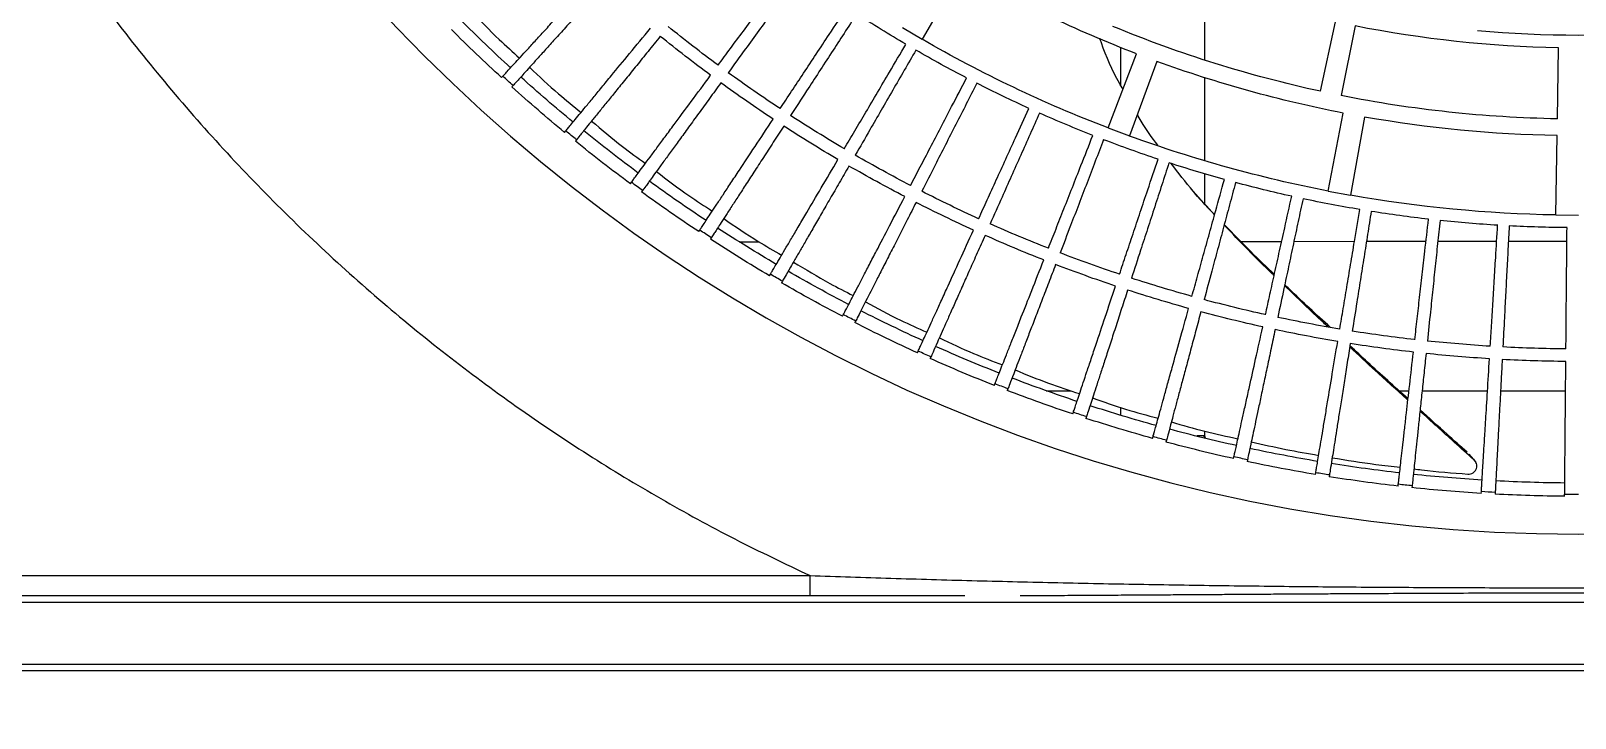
# Model space of a CAD drawing. Header units: millimetres. Extents: x 11476074 to 24729458, y -1239991 to 2813188.
# Drawn here: x 12562726.7 to 12563096, y 428671.9 to 428836.3 of the extents above; entities that cross this region are included whole.
import ezdxf

# ---------------------------------------------------------------- set-up
doc = ezdxf.new("R2010")
doc.units = ezdxf.units.MM
doc.header["$LTSCALE"] = 1000
for name, color, linetype in [('20220819景观提资', 11, 'Continuous'), ('HZHZNEWPLOTLAYER#@$TT', 7, 'Continuous'), ('S-热媒1', 200, '热媒管1')]:
    doc.layers.add(name, color=color, linetype=linetype)
doc.styles.add('TITXV', font='', dxfattribs={"width": 0.7})
doc.styles.get('TITXV').set_extended_font_data('SimSun')
doc.linetypes.add('热媒管1', pattern='A,5,-0.2,["1RM",TITXV,S=0.2,R=0,X=-0.1,Y=-0.1],-0.4', length=5.6)

# ---------------------------------------------------------------- blocks, each defined once
blk = doc.blocks.new('A$C2E1F4B8B')
at = {"layer": '20220819景观提资'}
h = blk.add_hatch(dxfattribs=at)
h.set_pattern_fill('草坪或沼泽', color=68, scale=200)
h.set_pattern_definition([(0, (-25387.84, -126494.34), (800, 800), [120, -24, 32, -24, 120, -480]), (0, (-25427.84, -126470.34), (800, 800), [80, -60, 120, -60, 80, -400]), (0, (-25147.84, -126150.34), (800, 800), [100, -40, 100, -560]), (0, (-25547.84, -125990.34), (800, 800), [40, -80, 40, -640]), (90, (-25467.84, -125990.34), (-800, 800), [72, -728]), (90, (-25227.84, -126470.34), (-800, 800), [80, -720]), (90, (-25027.84, -126150.34), (-800, 800), [80, -720]), (45, (-25123.84, -126478.34), (9e-14, 800), [80, -1051.3708]), (135, (-25331.84, -126478.34), (-800, 9e-14), [80, -1051.3708]), (63.43495, (-25147.84, -126474.34), (4e-08, 800), [80, -1708.8544]), (75.96376, (-25187.84, -126470.34), (3e-08, 800), [80, -3218.4845]), (75.96376, (-24987.84, -126150.34), (3e-08, 800), [64, -3234.4845]), (75.96376, (-25451.84, -125990.34), (3e-08, 800), [56, -3242.4845]), (104.03624, (-25267.84, -126470.34), (-3e-08, 800), [80, -3218.4845]), (104.03624, (-25067.84, -126150.34), (-3e-08, 800), [64, -3234.4845]), (104.03624, (-25483.84, -125990.34), (-3e-08, 800), [56, -3242.4845]), (116.56505, (-25307.84, -126474.34), (-3e-07, 800), [80, -1708.8534])])
edge = h.paths.add_edge_path()
edge.add_arc((44235.03, 65460.2), 1750.28, 360, 395.09193)
edge.add_line((45667.17, 66466.42), (38842.06, 76200))
edge.add_line((38842.06, 76200), (37506, 76200))
edge.add_line((37506, 76200), (37234.9, 76200))
edge.add_line((37234.9, 76200), (37234.9, 77700))
edge.add_line((37234.9, 77700), (35934.9, 77700))
edge.add_line((35934.9, 77700), (34734.9, 77700))
edge.add_line((34734.9, 77700), (34734.9, 85100))
edge.add_line((34734.9, 85100), (34979.15, 85192.41))
edge.add_line((34979.15, 85192.41), (32340.76, 83499.46))
edge.add_line((32340.76, 83499.46), (32534.9, 83500))
edge.add_line((32534.9, 83500), (28299.19, 83500))
edge.add_line((28299.19, 83500), (28299.19, 81108.02))
edge.add_line((28299.19, 81108.02), (28299.19, 78471.41))
edge.add_line((28299.19, 78471.41), (32556.41, 78468.58))
edge.add_line((32556.41, 78468.58), (32556.41, 73287.21))
edge.add_line((32556.41, 73287.21), (35556.41, 73287.21))
edge.add_line((35556.41, 73287.21), (35556.41, 72687.21))
edge.add_line((35556.41, 72687.21), (38201.07, 72687.21))
edge.add_line((38201.07, 72687.21), (38201.07, 73587.21))
edge.add_line((38201.07, 73587.21), (40001.07, 73587.21))
edge.add_line((40001.07, 73587.21), (40001.07, 71787.21))
edge.add_line((40001.07, 71787.21), (38201.07, 71787.21))
edge.add_line((38201.07, 71787.21), (33618.63, 71787.21))
edge.add_line((33618.63, 71787.21), (33618.63, 72687.21))
edge.add_line((33618.63, 72687.21), (32556.41, 72687.21))
edge.add_line((32556.41, 72687.21), (32556.41, 73287.21))
edge.add_line((32556.41, 73287.21), (32556.41, 78468.58))
edge.add_line((32556.41, 78468.58), (28299.19, 78471.41))
edge.add_line((28299.19, 78471.41), (28299.19, 81108.02))
edge.add_line((28299.19, 81108.02), (28299.19, 83500))
edge.add_line((28299.19, 83500), (32768.93, 84300))
edge.add_line((32768.93, 84300), (33817.19, 84300))
edge.add_line((33817.19, 84300), (34979.15, 85192.41))
edge.add_line((34979.15, 85192.41), (36171.94, 86028.88))
edge.add_line((36171.94, 86028.88), (33186.35, 90286.39))
edge.add_line((33186.35, 90286.39), (26614.81, 85677.89))
edge.add_arc((24692.27, 88307.12), 3257.15, 271.35346, 306.17489, ccw=False)
edge.add_line((24769.21, 85050.88), (22434.9, 85050))
edge.add_arc((22408.27, 82298.72), 2751.41, 89.44547, 125.03665)
edge.add_line((20828.69, 84551.53), (19610.37, 83697.15))
edge.add_arc((20198.54, 80755.37), 3000, 35.03464, 101.30653, ccw=False)
edge.add_line((22654.96, 82477.58), (34282.36, 65893.28))
edge.add_arc((31825.95, 64171.06), 3000, -54.96536, 35.03464, ccw=False)
edge.add_line((33548.16, 61714.65), (27598.93, 57543.59))
edge.add_arc((25876.71, 60000), 3000, 270, 305.03464, ccw=False)
edge.add_line((25876.71, 57000), (6534.9, 57000))
edge.add_arc((6534.9, 60000), 3000, 180, 270, ccw=False)
edge.add_line((3534.9, 60000), (3534.9, 67789.64))
edge.add_line((3534.9, 67789.64), (2225.69, 66888.59))
edge.add_arc((4120.7, 64580.63), 2986.26, 129.38858, 178.99224)
edge.add_line((1134.9, 64633.15), (1134.9, 55900))
edge.add_line((1134.9, 55900), (5084.9, 55900))
edge.add_line((5084.9, 55900), (31718.62, 55900))
edge.add_line((31718.62, 55900), (31718.62, 58600))
edge.add_line((31718.62, 58600), (30245.18, 58600))
edge.add_line((30245.18, 58600), (30245.18, 59000))
edge.add_line((30245.18, 59000), (35469.95, 59000))
edge.add_line((35469.95, 59000), (35469.95, 60499.95))
edge.add_line((35469.95, 60499.95), (33405.97, 60499.95))
edge.add_line((33405.97, 60499.95), (33405.97, 60899.95))
edge.add_line((33405.97, 60899.95), (40285.24, 60899.95))
edge.add_line((40285.24, 60899.95), (40285.24, 60899.95))
edge.add_line((40285.24, 60899.95), (40285.24, 61499.95))
edge.add_line((40285.24, 61499.95), (42085.24, 61499.95))
edge.add_line((42085.24, 61499.95), (42085.24, 60899.9))
edge.add_line((42085.24, 60899.9), (45985.31, 60899.81))
edge.add_line((45985.31, 60899.81), (45985.31, 65460.2))
h.paths.add_polyline_path([(35284.9, 75502.28), (35284.9, 76102.28), (37084.9, 76102.28), (37084.9, 75502.28)], flags=16)
h.paths.add_polyline_path([(34684.9, 76202.28), (34684.9, 77500), (36484.9, 77500), (36484.9, 76202.28)], flags=16)
h.paths.add_polyline_path([(36184.9, 74802.28), (34384.9, 74802.28), (34384.9, 75402.28), (36184.9, 75402.28)], flags=16)
h.paths.add_polyline_path([(36184.9, 74102.28), (34384.9, 74102.28), (34384.9, 74702.28), (36184.9, 74702.28)], flags=16)
h.paths.add_polyline_path([(35556.41, 73387.26), (33756.41, 73387.26), (33756.41, 73987.26), (35556.41, 73987.26)], flags=16)
h.paths.add_polyline_path([(35556.41, 73287.21), (35556.41, 72687.21), (32556.41, 72687.21), (32556.41, 73287.21)], flags=17)
h.paths.add_polyline_path([(36335.93, 71087.21), (34535.93, 71087.21), (34535.93, 71687.21), (36335.93, 71687.21)], flags=16)
h.paths.add_polyline_path([(36335.93, 70387.21), (34835.93, 70387.21), (34835.93, 70987.21), (36335.93, 70987.21)], flags=16)
h.paths.add_polyline_path([(36635.93, 69687.21), (34835.93, 69687.21), (34835.93, 70287.21), (36635.93, 70287.21)], flags=16)
h.paths.add_polyline_path([(36635.93, 67787.21), (36635.93, 69587.21), (42635.93, 69587.21), (42635.93, 67787.21), (40835.93, 67787.21)], flags=16)
h.paths.add_polyline_path([(36535.93, 67787.21), (35785.21, 67787.21), (35785.21, 69587.21), (36535.93, 69587.21)], flags=16)
h.paths.add_polyline_path([(35785.21, 67087.21), (35785.21, 67687.21), (38785.21, 67687.21), (38785.21, 67087.21)], flags=16)
h.paths.add_polyline_path([(35934.9, 65707.21), (35934.9, 66987.21), (38634.9, 66987.21), (38634.9, 65707.21)], flags=16)
h.paths.add_polyline_path([(37585.21, 65093.56), (37585.21, 65693.56), (37585.21, 65707.21), (39385.21, 65707.21), (39385.21, 65693.61), (39385.21, 65093.56)], flags=16)
h.paths.add_polyline_path([(39485.21, 64393.56), (39485.21, 65693.61), (43444.68, 65693.61), (43444.68, 65693.56), (45244.68, 65693.56), (45244.68, 63893.56), (43444.68, 63893.56), (43444.68, 64393.56)], flags=16)
h.paths.add_polyline_path([(38131.28, 63693.56), (38131.28, 64293.56), (40831.28, 64293.56), (40831.28, 63693.56)], flags=16)
h.paths.add_polyline_path([(36985.21, 64393.56), (36985.21, 64993.56), (39385.21, 64993.56), (39385.21, 64393.56)], flags=16)
h.paths.add_polyline_path([(39385.21, 65707.21), (39385.21, 65693.61), (37585.21, 65693.61), (37585.21, 65707.21)], flags=0)
h.paths.add_polyline_path([(39631.28, 62993.56), (39631.28, 63593.56), (41431.28, 63593.56), (41431.28, 62993.56)], flags=16)
h.paths.add_polyline_path([(40531.28, 62893.56), (42031.28, 62893.56), (42031.28, 62293.56), (40531.28, 62293.56)], flags=16)
h.paths.add_polyline_path([(40531.28, 62193.56), (42331.28, 62193.56), (42331.28, 61593.56), (40531.28, 61593.56)], flags=16)
blk = doc.blocks.new('A$C2A916A55')
at = {"color": 8, "linetype": 'Continuous'}
for p, q in [((-164, -31.6), (-164, -1018.4)), ((-162.4, -1018.4), (-162.4, -31.6)), ((-147.6, -1018.4), (-147.6, -31.6)), ((-97, -543.66), (-97, -528.11)), ((-61.23, -541.79), (-61.22, -527.8)), ((-54.95, -530.48), (-55, -525)), ((-122.24, -528.33), (-121.81, -528.33)), ((-54.95, -530.48), (-35.95, -530.15)), ((-31.95, -530.08), (-14.96, -529.79)), ((-121.3, -544.94), (-121.73, -544.96)), ((-61.24, -558.66), (-61.23, -544.59)), ((-121.54, -548.28), (-121.11, -548.25)), ((-112.18, -551.27), (-114.01, -549.62)), ((-97, -562.42), (-97, -546.78)), ((-119.74, -564.81), (-120.17, -564.86)), ((-61.25, -575.73), (-61.24, -561.49)), ((-119.8, -568.16), (-119.38, -568.12)), ((-97, -567.92), (-97, -565.57)), ((-61.26, -593.08), (-61.25, -578.6)), ((-31.52, -576.23), (-50.23, -579.53)), ((-49.23, -584.92), (-50.23, -579.53)), ((-9.73, -578.46), (-26.41, -581.78)), ((-49.23, -584.92), (-30.58, -581.29)), ((-25.37, -586.75), (-8.76, -583.14)), ((-117.14, -584.58), (-117.56, -584.65)), ((-117.03, -587.93), (-116.6, -587.86)), ((-61.27, -605.79), (-61.27, -596.01)), ((-113.5, -604.18), (-113.92, -604.27)), ((-113.22, -607.52), (-112.8, -607.43)), ((-107.8, -614.65), (-108.33, -614.52)), ((-107.8, -614.5), (-108.28, -614.32)), ((-106.66, -614.5), (-107.8, -614.5)), ((-45.1, -614.5), (-52.25, -614.5)), ((-22.09, -614.5), (-41.97, -614.5)), ((0.03, -614.5), (-17.89, -614.5)), ((-108.85, -623.57), (-109.26, -623.68)), ((-108.39, -626.89), (-107.97, -626.78)), ((-18.21, -625.9), (-36.06, -632.4)), ((-34.14, -637.53), (-16.41, -630.72)), ((-102.87, -634.5), (-101, -634.5)), ((-34.14, -637.53), (-36.06, -632.4)), ((-23.97, -634.5), (-14.92, -634.5)), ((-103.19, -642.69), (-103.6, -642.82)), ((-102.55, -645.98), (-102.14, -645.84)), ((-97, -652.3), (-97, -646.37)), ((-96.53, -661.48), (-96.93, -661.63)), ((-95.73, -664.74), (-95.33, -664.58)), ((-146, -1018.4), (-146, -671.77)), ((3.52, -672.5), (-12.93, -682)), ((-88.9, -679.9), (-89.29, -680.08)), ((-87.93, -683.11), (-87.54, -682.93)), ((-10.15, -686.73), (-12.93, -682)), ((-80.32, -697.9), (-80.7, -698.09)), ((-79.18, -701.05), (-78.8, -700.85)), ((-146, -708.8), (-141.21, -708.8)), ((-141.21, -948.02), (-141.21, -708.8)), ((-70.8, -715.42), (-71.18, -715.63)), ((-69.5, -718.51), (-69.13, -718.29)), ((-61.35, -725.8), (-61.35, -721.08)), ((-60.39, -732.42), (-60.75, -732.65)), ((-58.92, -735.43), (-58.56, -735.2)), ((-49.09, -748.85), (-49.44, -749.1)), ((-47.47, -751.78), (-47.13, -751.53)), ((-36.96, -764.67), (-37.29, -764.94)), ((-35.19, -767.51), (-34.85, -767.24)), ((-24.01, -779.83), (-24.33, -780.12)), ((-22.09, -782.58), (-21.77, -782.29))]:
    blk.add_line(p, q, dxfattribs=at)
blk.add_circle((259, -525), 390.3, dxfattribs=at)
for radius, start, end in [(271, 174.875, 185.125), (380.83, 180, 180.5), (349, 180.5, 183), (346, 180.5, 183), (317, 180.5, 183), (381.26, 180.5, 183), (378.08, 180.5, 183), (314, 181, 190), (295, 181, 190), (291, 181, 191.25), (274, 181, 191.25), (380.83, 183, 183.5), (349, 183.5, 186), (346, 183.5, 186), (317, 183.5, 186), (381.26, 183.5, 186), (378.08, 183.5, 186), (317, 186.5, 189), (380.83, 186, 186.5), (349, 186.5, 189), (346, 186.5, 189), (381.26, 186.5, 189), (378.08, 186.5, 189), (317, 189.5, 192), (349, 189.5, 192), (346, 189.5, 192), (295, 191, 200), (380.83, 189, 189.5), (314, 191, 200), (291, 192.25, 202.5), (381.26, 189.5, 192), (378.08, 189.5, 192), (317, 192.5, 195), (349, 192.5, 195), (346, 192.5, 195), (380.83, 192, 192.5), (381.26, 192.5, 195), (378.08, 192.5, 195), (317, 195.5, 198), (349, 195.5, 198), (346, 195.5, 198), (380.83, 195, 195.5), (381.26, 195.5, 198), (378.08, 195.5, 198), (317, 198.5, 201), (295, 201, 210), (346, 198.5, 201), (349, 198.5, 201), (314, 201, 210), (317, 201.5, 204), (380.83, 198, 198.5), (381.26, 198.5, 201), (378.08, 198.5, 201), (349, 201.5, 204), (346, 201.5, 204), (317, 204.5, 207), (380.83, 201, 201.5), (381.26, 201.5, 204), (378.08, 201.5, 204), (346, 204.5, 207), (349, 204.5, 207), (317, 207.5, 210), (380.83, 204, 204.5), (381.26, 204.5, 207), (378.08, 204.5, 207), (349, 207.5, 210), (346, 207.5, 210), (317, 210.5, 213), (380.83, 207, 207.5), (381.26, 207.5, 210), (378.08, 207.5, 210), (346, 210.5, 213), (349, 210.5, 213), (380.83, 210, 210.5), (346, 213.5, 216), (381.26, 210.5, 213), (378.08, 210.5, 213), (349, 213.5, 216), (346, 216.5, 219), (380.83, 213, 213.5), (378.08, 213.5, 216), (349, 216.5, 219), (381.26, 213.5, 216), (380.83, 216, 216.5), (381.26, 216.5, 219), (378.08, 216.5, 219), (380.83, 219, 219.5), (381.26, 219.5, 222), (378.08, 219.5, 222), (380.83, 222, 222.5), (381.26, 222.5, 225), (378.08, 222.5, 225)]:
    blk.add_arc((259, -525), radius, start, end, dxfattribs=at)
for points, knots in [([(-141.21, -708.8), (-141.43, -702.35), (-141.86, -689.43), (-142.41, -670.06), (-142.88, -650.71), (-143.27, -631.4), (-143.57, -612.18), (-143.8, -593.31), (-143.97, -574.77), (-144.07, -556.55), (-144.13, -538.39), (-144.14, -520.24), (-144.1, -501.45), (-144.01, -482.03), (-143.86, -461.99), (-143.63, -441.93), (-143.32, -421.84), (-142.93, -401.7), (-142.45, -381.54), (-141.89, -361.38), (-141.44, -347.92), (-141.21, -341.21)], [0, 0, 0, 0, 0.052417, 0.105002, 0.15772, 0.210449, 0.263006, 0.315279, 0.365102, 0.414704, 0.463834, 0.512824, 0.561983, 0.616475, 0.671021, 0.725798, 0.780769, 0.835781, 0.890691, 0.945429, 1, 1, 1, 1]), ([(-146.07, -391.51), (-146.05, -394.06), (-146.03, -398.67), (-145.99, -405.4), (-145.95, -411.66), (-145.91, -417.94), (-145.88, -423.39), (-145.85, -428.18), (-145.82, -432.25), (-145.79, -436.42), (-145.77, -440.46), (-145.73, -445.74), (-145.69, -452.08), (-145.65, -459.6), (-145.6, -467.05), (-145.56, -474.55), (-145.52, -482.07), (-145.48, -490.98), (-145.44, -501.35), (-145.42, -513.18), (-145.41, -524.26), (-145.42, -534.58), (-145.43, -544.14), (-145.46, -553.69), (-145.5, -563.26), (-145.55, -572.86), (-145.59, -580.89), (-145.63, -587.45), (-145.66, -592.39), (-145.69, -597.43), (-145.72, -602.52), (-145.76, -607.67), (-145.79, -612.82), (-145.82, -617.99), (-145.86, -622.99), (-145.89, -628.47), (-145.93, -634.25), (-145.97, -640.72), (-146.01, -647.13), (-146.04, -653.09), (-146.06, -656.88), (-146.07, -658.52)], [0, 0, 0, 0, 0.028583, 0.051794, 0.075737, 0.099073, 0.1226, 0.13711, 0.153099, 0.168498, 0.184145, 0.198679, 0.228144, 0.255647, 0.283442, 0.312007, 0.339935, 0.367917, 0.411978, 0.455981, 0.499962, 0.535567, 0.571114, 0.606691, 0.642375, 0.678246, 0.71444, 0.732633, 0.752174, 0.770096, 0.789454, 0.809491, 0.828197, 0.847614, 0.867744, 0.884565, 0.909424, 0.932915, 0.957515, 0.981505, 1, 1, 1, 1]), ([(-121.81, -528.33), (-121.65, -528.33), (-121.34, -528.32), (-120.28, -528.31), (-118.77, -528.3), (-116.8, -528.28), (-114.4, -528.26), (-111.6, -528.24), (-108.36, -528.21), (-103.9, -528.17), (-97.95, -528.12), (-92.66, -528.07), (-89.99, -528.05)], [0, 0, 0, 0, 0.086603, 0.173206, 0.262324, 0.351443, 0.438046, 0.524649, 0.613767, 0.702886, 0.849926, 1, 1, 1, 1]), ([(-86.99, -528.02), (-85.34, -528.01), (-82.03, -527.98), (-76.79, -527.94), (-71.35, -527.89), (-65.06, -527.83), (-60.57, -527.79), (-57.99, -527.77)], [0, 0, 0, 0, 0.183318, 0.366637, 0.555281, 0.743925, 1, 1, 1, 1]), ([(-57.56, -541.6), (-59.41, -541.69), (-63.11, -541.89), (-68.65, -542.18), (-74.13, -542.46), (-80.19, -542.78), (-84.21, -542.99), (-86.52, -543.11)], [0, 0, 0, 0, 0.183318, 0.366637, 0.555281, 0.743925, 1, 1, 1, 1]), ([(-89.52, -543.27), (-91.08, -543.35), (-94.19, -543.51), (-98.56, -543.74), (-102.68, -543.96), (-106.44, -544.16), (-109.8, -544.33), (-112.78, -544.49), (-115.37, -544.62), (-118, -544.76), (-120.33, -544.88), (-120.98, -544.92), (-121.3, -544.94)], [0, 0, 0, 0, 0.086603, 0.173206, 0.262324, 0.351443, 0.438046, 0.524649, 0.613767, 0.702886, 0.849926, 1, 1, 1, 1]), ([(-121.11, -548.25), (-120.96, -548.24), (-120.64, -548.22), (-119.58, -548.16), (-118.08, -548.07), (-116.11, -547.95), (-113.72, -547.8), (-110.92, -547.63), (-107.69, -547.43), (-103.24, -547.16), (-97.3, -546.8), (-92.02, -546.47), (-89.35, -546.31)], [0, 0, 0, 0, 0.086603, 0.173206, 0.262324, 0.351443, 0.438046, 0.524649, 0.613767, 0.702886, 0.849926, 1, 1, 1, 1]), ([(-86.35, -546.13), (-84.71, -546.03), (-81.41, -545.83), (-76.17, -545.5), (-70.74, -545.17), (-64.47, -544.79), (-59.99, -544.52), (-57.41, -544.36)], [0, 0, 0, 0, 0.183318, 0.366637, 0.555281, 0.743925, 1, 1, 1, 1]), ([(-116.94, -551.46), (-116.94, -551.26), (-116.94, -550.85), (-116.67, -550.23), (-116.2, -549.72), (-115.6, -549.41), (-114.99, -549.32), (-114.23, -549.43), (-113.81, -549.77), (-113.54, -550)], [0, 0, 0, 0, 0.125126, 0.249665, 0.374454, 0.499601, 0.62504, 0.750565, 1, 1, 1, 1]), ([(-113.54, -550), (-112.12, -551.59), (-108.25, -555.92), (-104.34, -560.21), (-101.86, -562.93)], [0, 0, 0, 0, 0.365188, 1, 1, 1, 1]), ([(-115.71, -564.39), (-115.78, -563.77), (-116.31, -559.5), (-116.65, -555.17), (-116.94, -551.46)], [0, 0, 0, 0, 0.1446073, 1, 1, 1, 1]), ([(-111.7, -551.66), (-110.27, -553.26), (-106.9, -557.02), (-103.51, -560.75), (-101.55, -562.9)], [0, 0, 0, 0, 0.424294, 1, 1, 1, 1]), ([(-56.26, -558.14), (-58.1, -558.33), (-61.79, -558.72), (-67.3, -559.3), (-72.76, -559.87), (-78.8, -560.51), (-82.8, -560.93), (-85.1, -561.17)], [0, 0, 0, 0, 0.1833183, 0.3666366, 0.5552806, 0.7439247, 1, 1, 1, 1]), ([(-84.78, -564.17), (-83.13, -563.99), (-79.85, -563.61), (-74.64, -563.02), (-69.23, -562.4), (-62.99, -561.69), (-58.53, -561.18), (-55.96, -560.89)], [0, 0, 0, 0, 0.183318, 0.366637, 0.555281, 0.743925, 1, 1, 1, 1]), ([(-88.09, -561.49), (-89.64, -561.65), (-92.74, -561.97), (-97.09, -562.43), (-101.19, -562.86), (-104.94, -563.26), (-108.29, -563.61), (-111.25, -563.92), (-113.83, -564.19), (-116.45, -564.47), (-118.77, -564.71), (-119.41, -564.78), (-119.74, -564.81)], [0, 0, 0, 0, 0.086603, 0.173206, 0.262324, 0.351443, 0.438046, 0.524649, 0.613767, 0.702886, 0.849926, 1, 1, 1, 1]), ([(-119.38, -568.12), (-119.22, -568.1), (-118.91, -568.06), (-117.85, -567.94), (-116.36, -567.77), (-114.39, -567.55), (-112.02, -567.28), (-109.23, -566.96), (-106.01, -566.59), (-101.58, -566.09), (-95.67, -565.41), (-90.41, -564.82), (-87.76, -564.51)], [0, 0, 0, 0, 0.086603, 0.173206, 0.262324, 0.351443, 0.438046, 0.524649, 0.613767, 0.702886, 0.849926, 1, 1, 1, 1]), ([(-113.03, -583.93), (-113.58, -580.46), (-114.45, -575.08), (-115.09, -569.6), (-115.31, -567.65)], [0, 0, 0, 0, 0.643284, 1, 1, 1, 1]), ([(-99.24, -565.82), (-96.9, -568.42), (-92.69, -573.09), (-88.42, -577.69), (-86.52, -579.73)], [0, 0, 0, 0, 0.555948, 1, 1, 1, 1]), ([(-98.94, -565.79), (-96.02, -569.03), (-91.83, -573.71), (-87.53, -578.28), (-86.22, -579.68)], [0, 0, 0, 0, 0.694158, 1, 1, 1, 1]), ([(-54.1, -574.59), (-55.92, -574.88), (-59.58, -575.46), (-65.06, -576.33), (-70.48, -577.19), (-76.47, -578.14), (-80.45, -578.77), (-82.74, -579.13)], [0, 0, 0, 0, 0.183318, 0.366637, 0.555281, 0.743925, 1, 1, 1, 1]), ([(-85.7, -579.6), (-87.24, -579.84), (-90.32, -580.33), (-94.64, -581.02), (-98.72, -581.66), (-102.44, -582.25), (-105.76, -582.78), (-108.71, -583.24), (-111.27, -583.65), (-113.87, -584.06), (-116.17, -584.43), (-116.81, -584.53), (-117.14, -584.58)], [0, 0, 0, 0, 0.086603, 0.173206, 0.262324, 0.351443, 0.438046, 0.524649, 0.613767, 0.702886, 0.849926, 1, 1, 1, 1]), ([(-82.25, -582.11), (-80.63, -581.84), (-77.37, -581.29), (-72.19, -580.43), (-66.83, -579.53), (-60.63, -578.49), (-56.2, -577.75), (-53.65, -577.32)], [0, 0, 0, 0, 0.183318, 0.366637, 0.555281, 0.743925, 1, 1, 1, 1]), ([(-116.6, -587.86), (-116.45, -587.83), (-116.14, -587.78), (-115.09, -587.61), (-113.6, -587.36), (-111.66, -587.03), (-109.3, -586.64), (-106.53, -586.17), (-103.33, -585.64), (-98.94, -584.9), (-93.07, -583.92), (-87.85, -583.05), (-85.21, -582.61)], [0, 0, 0, 0, 0.086603, 0.173206, 0.262324, 0.351443, 0.438046, 0.524649, 0.613767, 0.702886, 0.849926, 1, 1, 1, 1]), ([(-109.19, -603.27), (-109.83, -600.52), (-111.07, -595.22), (-112, -589.79), (-112.45, -587.16)], [0, 0, 0, 0, 0.517501, 1, 1, 1, 1]), ([(-81.82, -584.39), (-78.79, -587.7), (-75.42, -591.37), (-71.95, -594.93), (-71.61, -595.28)], [0, 0, 0, 0, 0.901848, 1, 1, 1, 1]), ([(-81.72, -584.93), (-81.38, -585.3), (-78.13, -588.81), (-74.8, -592.25), (-71.82, -595.32)], [0, 0, 0, 0, 0.104821, 1, 1, 1, 1]), ([(-51.07, -590.91), (-52.88, -591.3), (-56.5, -592.07), (-61.93, -593.22), (-67.3, -594.36), (-73.23, -595.62), (-77.17, -596.46), (-79.44, -596.94)], [0, 0, 0, 0, 0.183318, 0.366637, 0.555281, 0.743925, 1, 1, 1, 1]), ([(-78.8, -599.89), (-77.19, -599.54), (-73.96, -598.82), (-68.84, -597.68), (-63.53, -596.51), (-57.39, -595.15), (-53.01, -594.18), (-50.49, -593.62)], [0, 0, 0, 0, 0.183318, 0.366637, 0.555281, 0.743925, 1, 1, 1, 1]), ([(-82.37, -597.57), (-83.9, -597.89), (-86.94, -598.54), (-91.23, -599.45), (-95.26, -600.31), (-98.95, -601.09), (-102.24, -601.79), (-105.16, -602.41), (-107.69, -602.95), (-110.27, -603.5), (-112.55, -603.98), (-113.18, -604.11), (-113.5, -604.18)], [0, 0, 0, 0, 0.086603, 0.173206, 0.262324, 0.351443, 0.438046, 0.524649, 0.613767, 0.702886, 0.849926, 1, 1, 1, 1]), ([(-69.44, -597.82), (-69.29, -597.97), (-65.38, -602.07), (-61.3, -606), (-57.37, -609.78)], [0, 0, 0, 0, 0.0377085, 1, 1, 1, 1]), ([(-69.19, -597.76), (-67.37, -599.66), (-63.46, -603.73), (-59.4, -607.65), (-57.24, -609.74)], [0, 0, 0, 0, 0.466556, 1, 1, 1, 1]), ([(-112.8, -607.43), (-112.64, -607.4), (-112.34, -607.33), (-111.3, -607.1), (-109.83, -606.77), (-107.9, -606.35), (-105.57, -605.83), (-102.82, -605.22), (-99.66, -604.52), (-95.31, -603.55), (-89.5, -602.27), (-84.34, -601.12), (-81.73, -600.54)], [0, 0, 0, 0, 0.086603, 0.173206, 0.262324, 0.351443, 0.438046, 0.524649, 0.613767, 0.702886, 0.849926, 1, 1, 1, 1]), ([(-104.46, -622.39), (-105.24, -619.74), (-106.77, -614.52), (-107.91, -609.12), (-108.47, -606.47)], [0, 0, 0, 0, 0.509614, 1, 1, 1, 1]), ([(-47.2, -607.05), (-48.99, -607.53), (-52.56, -608.49), (-57.92, -609.92), (-63.22, -611.34), (-69.08, -612.91), (-72.97, -613.96), (-75.21, -614.56)], [0, 0, 0, 0, 0.183318, 0.366637, 0.555281, 0.743925, 1, 1, 1, 1]), ([(-74.42, -617.47), (-72.82, -617.03), (-69.64, -616.15), (-64.59, -614.74), (-59.34, -613.29), (-53.29, -611.61), (-48.96, -610.41), (-46.47, -609.72)], [0, 0, 0, 0, 0.183318, 0.366637, 0.555281, 0.743925, 1, 1, 1, 1]), ([(-54.89, -612.05), (-54.77, -612.17), (-52.92, -613.98), (-51, -615.71), (-49.2, -617.32)], [0, 0, 0, 0, 0.064314, 1, 1, 1, 1]), ([(-54.89, -612.06), (-53.04, -613.78), (-49.11, -617.44), (-44.87, -620.74), (-42.63, -622.48)], [0, 0, 0, 0, 0.471964, 1, 1, 1, 1]), ([(-78.11, -615.33), (-79.61, -615.74), (-82.62, -616.54), (-86.85, -617.68), (-90.83, -618.74), (-94.48, -619.72), (-97.73, -620.59), (-100.61, -621.36), (-103.11, -622.03), (-105.66, -622.71), (-107.9, -623.32), (-108.53, -623.48), (-108.85, -623.57)], [0, 0, 0, 0, 0.086603, 0.173206, 0.262324, 0.351443, 0.438046, 0.524649, 0.613767, 0.702886, 0.849926, 1, 1, 1, 1]), ([(-107.8, -614.65), (-107.8, -614.89), (-107.8, -615.19), (-107.8, -616.13), (-107.8, -616.29)], [0, 0, 0, 0, 0.825411, 1, 1, 1, 1]), ([(-107.97, -626.78), (-107.82, -626.73), (-107.52, -626.65), (-106.5, -626.37), (-105.05, -625.96), (-103.14, -625.44), (-100.84, -624.8), (-98.13, -624.05), (-95.01, -623.18), (-90.71, -621.99), (-84.98, -620.4), (-79.88, -618.99), (-77.31, -618.27)], [0, 0, 0, 0, 0.086603, 0.173206, 0.262324, 0.351443, 0.438046, 0.524649, 0.613767, 0.702886, 0.849926, 1, 1, 1, 1]), ([(-42.48, -622.96), (-44.24, -623.54), (-47.77, -624.68), (-53.04, -626.39), (-58.26, -628.09), (-64.03, -629.96), (-67.86, -631.21), (-70.06, -631.92)], [0, 0, 0, 0, 0.1833183, 0.3666366, 0.5552806, 0.7439247, 1, 1, 1, 1]), ([(-98.73, -641.24), (-99.65, -638.62), (-101.46, -633.49), (-102.88, -628.16), (-103.57, -625.56)], [0, 0, 0, 0, 0.510879, 1, 1, 1, 1]), ([(-69.12, -634.79), (-67.55, -634.27), (-64.42, -633.22), (-59.45, -631.56), (-54.29, -629.83), (-48.33, -627.84), (-44.07, -626.41), (-41.62, -625.59)], [0, 0, 0, 0, 0.183318, 0.366637, 0.555281, 0.743925, 1, 1, 1, 1]), ([(-38.26, -625.66), (-36.4, -627.04), (-34.05, -628.79), (-31.47, -630.23), (-30.93, -630.53)], [0, 0, 0, 0, 0.7915557, 1, 1, 1, 1]), ([(-72.92, -632.85), (-74.4, -633.33), (-77.36, -634.3), (-81.53, -635.65), (-85.45, -636.92), (-89.03, -638.09), (-92.24, -639.13), (-95.07, -640.05), (-97.54, -640.85), (-100.04, -641.67), (-102.26, -642.38), (-102.87, -642.59), (-103.19, -642.69)], [0, 0, 0, 0, 0.086603, 0.173206, 0.262324, 0.351443, 0.438046, 0.524649, 0.613767, 0.702886, 0.849926, 1, 1, 1, 1]), ([(-24.89, -633.98), (-24.4, -634.26), (-20.9, -636.28), (-16.78, -638.09), (-13.05, -639.38), (-12.68, -639.5)], [0, 0, 0, 0, 0.126944, 0.914822, 1, 1, 1, 1]), ([(-102.14, -645.84), (-102, -645.79), (-101.7, -645.69), (-100.69, -645.36), (-99.26, -644.88), (-97.39, -644.25), (-95.12, -643.49), (-92.46, -642.6), (-89.39, -641.57), (-85.16, -640.16), (-79.52, -638.27), (-74.5, -636.59), (-71.96, -635.74)], [0, 0, 0, 0, 0.086603, 0.173206, 0.262324, 0.351443, 0.438046, 0.524649, 0.613767, 0.702886, 0.849926, 1, 1, 1, 1]), ([(-36.94, -638.61), (-38.67, -639.27), (-42.13, -640.6), (-47.3, -642.58), (-52.43, -644.55), (-58.1, -646.73), (-61.85, -648.17), (-64.02, -649)], [0, 0, 0, 0, 0.183318, 0.366637, 0.555281, 0.743925, 1, 1, 1, 1]), ([(-62.92, -651.81), (-61.39, -651.21), (-58.32, -650), (-53.43, -648.08), (-48.37, -646.08), (-42.53, -643.78), (-38.35, -642.13), (-35.94, -641.19)], [0, 0, 0, 0, 0.183318, 0.366637, 0.555281, 0.743925, 1, 1, 1, 1]), ([(-92.02, -659.75), (-93.11, -657.11), (-95.18, -652.08), (-96.88, -646.84), (-97.68, -644.35)], [0, 0, 0, 0, 0.525406, 1, 1, 1, 1]), ([(-66.82, -650.08), (-68.27, -650.63), (-71.18, -651.75), (-75.27, -653.32), (-79.12, -654.8), (-82.64, -656.15), (-85.78, -657.35), (-88.56, -658.42), (-90.99, -659.35), (-93.44, -660.3), (-95.62, -661.13), (-96.22, -661.36), (-96.53, -661.48)], [0, 0, 0, 0, 0.086603, 0.173206, 0.262324, 0.351443, 0.438046, 0.524649, 0.613767, 0.702886, 0.849926, 1, 1, 1, 1]), ([(-95.33, -664.58), (-95.18, -664.52), (-94.89, -664.41), (-93.9, -664.02), (-92.5, -663.46), (-90.66, -662.74), (-88.43, -661.86), (-85.82, -660.83), (-82.81, -659.65), (-78.66, -658.01), (-73.12, -655.83), (-68.2, -653.89), (-65.71, -652.91)], [0, 0, 0, 0, 0.086603, 0.173206, 0.262324, 0.351443, 0.438046, 0.524649, 0.613767, 0.702886, 0.849926, 1, 1, 1, 1]), ([(-30.59, -653.94), (-32.28, -654.69), (-35.67, -656.2), (-40.73, -658.45), (-45.75, -660.69), (-51.29, -663.16), (-54.97, -664.79), (-57.09, -665.74)], [0, 0, 0, 0, 0.183318, 0.366637, 0.555281, 0.743925, 1, 1, 1, 1]), ([(-55.85, -668.49), (-54.34, -667.8), (-51.34, -666.43), (-46.56, -664.26), (-41.61, -662), (-35.9, -659.4), (-31.81, -657.53), (-29.46, -656.46)], [0, 0, 0, 0, 0.183318, 0.366637, 0.555281, 0.743925, 1, 1, 1, 1]), ([(-84.36, -677.88), (-85.64, -675.18), (-87.97, -670.26), (-89.93, -665.12), (-90.82, -662.8)], [0, 0, 0, 0, 0.549263, 1, 1, 1, 1]), ([(-59.83, -666.96), (-61.25, -667.59), (-64.1, -668.86), (-68.1, -670.64), (-71.86, -672.31), (-75.31, -673.85), (-78.38, -675.22), (-81.11, -676.43), (-83.48, -677.49), (-85.88, -678.56), (-88.01, -679.5), (-88.6, -679.77), (-88.9, -679.9)], [0, 0, 0, 0, 0.086603, 0.173206, 0.262324, 0.351443, 0.438046, 0.524649, 0.613767, 0.702886, 0.849926, 1, 1, 1, 1]), ([(-87.54, -682.93), (-87.39, -682.87), (-87.11, -682.74), (-86.14, -682.3), (-84.77, -681.67), (-82.97, -680.85), (-80.79, -679.86), (-78.24, -678.69), (-75.29, -677.35), (-71.24, -675.5), (-65.82, -673.03), (-61.01, -670.84), (-58.58, -669.73)], [0, 0, 0, 0, 0.086603, 0.173206, 0.262324, 0.351443, 0.438046, 0.524649, 0.613767, 0.702886, 0.849926, 1, 1, 1, 1]), ([(-23.45, -668.92), (-25.1, -669.76), (-28.4, -671.44), (-33.34, -673.96), (-38.23, -676.45), (-43.64, -679.21), (-47.22, -681.03), (-49.29, -682.09)], [0, 0, 0, 0, 0.183318, 0.366637, 0.555281, 0.743925, 1, 1, 1, 1]), ([(-47.9, -684.77), (-46.44, -684.01), (-43.51, -682.48), (-38.86, -680.06), (-34.03, -677.55), (-28.46, -674.65), (-24.48, -672.57), (-22.18, -671.38)], [0, 0, 0, 0, 0.1833183, 0.3666366, 0.5552806, 0.7439247, 1, 1, 1, 1]), ([(-75.75, -695.57), (-77.25, -692.79), (-79.83, -688), (-82.06, -682.98), (-82.99, -680.86)], [0, 0, 0, 0, 0.578887, 1, 1, 1, 1]), ([(-51.96, -683.45), (-53.35, -684.15), (-56.13, -685.57), (-60.03, -687.56), (-63.7, -689.43), (-67.06, -691.14), (-70.06, -692.67), (-72.71, -694.02), (-75.03, -695.2), (-77.37, -696.4), (-79.45, -697.45), (-80.02, -697.75), (-80.32, -697.9)], [0, 0, 0, 0, 0.086603, 0.173206, 0.262324, 0.351443, 0.438046, 0.524649, 0.613767, 0.702886, 0.849926, 1, 1, 1, 1]), ([(-78.8, -700.85), (-78.66, -700.78), (-78.38, -700.63), (-77.44, -700.14), (-76.1, -699.45), (-74.35, -698.54), (-72.22, -697.43), (-69.73, -696.13), (-66.86, -694.64), (-62.91, -692.58), (-57.63, -689.83), (-52.94, -687.39), (-50.57, -686.16)], [0, 0, 0, 0, 0.086603, 0.173206, 0.262324, 0.351443, 0.438046, 0.524649, 0.613767, 0.702886, 0.849926, 1, 1, 1, 1]), ([(-15.53, -683.5), (-17.13, -684.43), (-20.34, -686.28), (-25.14, -689.05), (-29.9, -691.8), (-35.15, -694.83), (-38.64, -696.85), (-40.64, -698)], [0, 0, 0, 0, 0.183318, 0.366637, 0.555281, 0.743925, 1, 1, 1, 1]), ([(-39.12, -700.61), (-37.7, -699.78), (-34.86, -698.1), (-30.33, -695.44), (-25.65, -692.67), (-20.23, -689.49), (-16.36, -687.21), (-14.14, -685.89)], [0, 0, 0, 0, 0.1833183, 0.3666366, 0.5552806, 0.7439247, 1, 1, 1, 1]), ([(-6.86, -697.66), (-8.41, -698.66), (-11.52, -700.68), (-16.16, -703.7), (-20.77, -706.69), (-25.86, -710), (-29.24, -712.19), (-31.18, -713.45)], [0, 0, 0, 0, 0.1833183, 0.3666366, 0.5552806, 0.7439247, 1, 1, 1, 1]), ([(-66.23, -712.77), (-67.97, -709.9), (-70.81, -705.25), (-73.29, -700.35), (-74.24, -698.48)], [0, 0, 0, 0, 0.616861, 1, 1, 1, 1]), ([(-43.24, -699.5), (-44.59, -700.28), (-47.29, -701.84), (-51.08, -704.03), (-54.65, -706.09), (-57.92, -707.98), (-60.83, -709.66), (-63.41, -711.15), (-65.66, -712.45), (-67.94, -713.77), (-69.96, -714.93), (-70.52, -715.25), (-70.8, -715.42)], [0, 0, 0, 0, 0.086603, 0.173206, 0.262324, 0.351443, 0.438046, 0.524649, 0.613767, 0.702886, 0.849926, 1, 1, 1, 1]), ([(-29.52, -715.98), (-28.15, -715.06), (-25.39, -713.24), (-21.02, -710.34), (-16.48, -707.34), (-11.24, -703.87), (-7.5, -701.4), (-5.34, -699.97)], [0, 0, 0, 0, 0.183318, 0.366637, 0.555281, 0.743925, 1, 1, 1, 1]), ([(-69.13, -718.29), (-68.99, -718.21), (-68.72, -718.05), (-67.81, -717.51), (-66.51, -716.75), (-64.81, -715.74), (-62.75, -714.53), (-60.33, -713.1), (-57.54, -711.46), (-53.7, -709.2), (-48.57, -706.18), (-44.01, -703.49), (-41.71, -702.14)], [0, 0, 0, 0, 0.086603, 0.173206, 0.262324, 0.351443, 0.438046, 0.524649, 0.613767, 0.702886, 0.849926, 1, 1, 1, 1]), ([(659.21, -708.8), (656.35, -714.82), (650.6, -726.92), (640.9, -744.62), (630.34, -762.08), (618.84, -779.19), (606.44, -795.9), (593.16, -812.13), (579.01, -827.82), (564.04, -842.9), (548.29, -857.3), (531.79, -870.97), (514.61, -883.85), (496.8, -895.89), (478.43, -907.05), (459.55, -917.29), (440.24, -926.57), (420.58, -934.88), (400.63, -942.19), (380.47, -948.5), (360.18, -953.8), (339.81, -958.09), (319.47, -961.4), (299.19, -963.72), (279.06, -965.1), (259, -965.56), (238.94, -965.1), (218.81, -963.72), (198.54, -961.4), (178.19, -958.09), (157.83, -953.8), (137.53, -948.5), (117.38, -942.19), (97.42, -934.88), (77.76, -926.57), (58.46, -917.29), (39.58, -907.05), (21.2, -895.89), (3.39, -883.85), (-13.79, -870.97), (-30.28, -857.3), (-46.04, -842.9), (-61.01, -827.82), (-75.15, -812.13), (-88.44, -795.9), (-100.84, -779.19), (-112.34, -762.08), (-122.9, -744.62), (-132.6, -726.92), (-138.35, -714.82), (-141.21, -708.8)], [0, 0, 0, 0, 0.019912, 0.040003, 0.060267, 0.080846, 0.101562, 0.122409, 0.143476, 0.16463, 0.185865, 0.207214, 0.228594, 0.25, 0.271406, 0.292787, 0.314135, 0.33537, 0.356525, 0.377591, 0.398439, 0.419154, 0.439733, 0.459998, 0.480089, 0.5, 0.519912, 0.540003, 0.560267, 0.580846, 0.601562, 0.622409, 0.643476, 0.66463, 0.685865, 0.707214, 0.728594, 0.75, 0.771406, 0.792787, 0.814135, 0.83537, 0.856525, 0.877591, 0.898439, 0.919154, 0.939733, 0.959998, 0.980089, 1, 1, 1, 1]), ([(2.54, -711.33), (1.04, -712.42), (-1.95, -714.6), (-6.44, -717.86), (-10.88, -721.08), (-15.79, -724.65), (-19.04, -727.02), (-20.92, -728.38)], [0, 0, 0, 0, 0.183318, 0.366637, 0.555281, 0.743925, 1, 1, 1, 1]), ([(-55.82, -729.45), (-57.68, -726.74), (-60.76, -722.24), (-63.49, -717.48), (-64.57, -715.6)], [0, 0, 0, 0, 0.603666, 1, 1, 1, 1]), ([(-33.7, -715.08), (-35, -715.93), (-37.62, -717.63), (-41.29, -720.01), (-44.74, -722.26), (-47.91, -724.31), (-50.73, -726.15), (-53.23, -727.77), (-55.41, -729.18), (-57.61, -730.62), (-59.57, -731.88), (-60.11, -732.24), (-60.39, -732.42)], [0, 0, 0, 0, 0.086603, 0.173206, 0.262324, 0.351443, 0.438046, 0.524649, 0.613767, 0.702886, 0.849926, 1, 1, 1, 1]), ([(-19.13, -730.81), (-17.81, -729.83), (-15.15, -727.87), (-10.93, -724.75), (-6.56, -721.51), (-1.51, -717.77), (2.1, -715.1), (4.18, -713.56)], [0, 0, 0, 0, 0.1833183, 0.3666366, 0.5552806, 0.7439247, 1, 1, 1, 1]), ([(-58.56, -735.2), (-58.43, -735.11), (-58.17, -734.94), (-57.29, -734.35), (-56.03, -733.52), (-54.38, -732.43), (-52.39, -731.11), (-50.05, -729.56), (-47.35, -727.77), (-43.63, -725.31), (-38.67, -722.03), (-34.25, -719.11), (-32.03, -717.63)], [0, 0, 0, 0, 0.086603, 0.173206, 0.262324, 0.351443, 0.438046, 0.524649, 0.613767, 0.702886, 0.849926, 1, 1, 1, 1]), ([(-23.35, -730.14), (-24.61, -731.06), (-27.13, -732.89), (-30.67, -735.46), (-34, -737.89), (-37.06, -740.1), (-39.78, -742.08), (-42.19, -743.83), (-44.29, -745.36), (-46.42, -746.91), (-48.3, -748.27), (-48.83, -748.66), (-49.09, -748.85)], [0, 0, 0, 0, 0.086603, 0.173206, 0.262324, 0.351443, 0.438046, 0.524649, 0.613767, 0.702886, 0.849926, 1, 1, 1, 1]), ([(-44.57, -745.56), (-46.53, -742.99), (-49.84, -738.66), (-52.81, -734.06), (-54.02, -732.19)], [0, 0, 0, 0, 0.592784, 1, 1, 1, 1]), ([(-47.13, -751.53), (-47, -751.44), (-46.75, -751.25), (-45.9, -750.62), (-44.69, -749.72), (-43.1, -748.55), (-41.17, -747.12), (-38.92, -745.45), (-36.31, -743.53), (-32.73, -740.87), (-27.95, -737.33), (-23.69, -734.19), (-21.55, -732.6)], [0, 0, 0, 0, 0.086603, 0.173206, 0.262324, 0.351443, 0.438046, 0.524649, 0.613767, 0.702886, 0.849926, 1, 1, 1, 1]), ([(-12.22, -744.64), (-13.43, -745.62), (-15.86, -747.58), (-19.26, -750.33), (-22.46, -752.93), (-25.39, -755.3), (-28.01, -757.42), (-30.32, -759.3), (-32.34, -760.93), (-34.39, -762.59), (-36.2, -764.05), (-36.7, -764.46), (-36.96, -764.67)], [0, 0, 0, 0, 0.086603, 0.173206, 0.262324, 0.351443, 0.438046, 0.524649, 0.613767, 0.702886, 0.849926, 1, 1, 1, 1]), ([(-32.49, -761.05), (-34.55, -758.62), (-38.09, -754.46), (-41.29, -750.04), (-42.62, -748.19)], [0, 0, 0, 0, 0.5835513, 1, 1, 1, 1]), ([(-34.85, -767.24), (-34.73, -767.14), (-34.49, -766.94), (-33.67, -766.26), (-32.51, -765.31), (-30.98, -764.05), (-29.14, -762.53), (-26.97, -760.74), (-24.47, -758.68), (-21.03, -755.85), (-16.44, -752.06), (-12.36, -748.7), (-10.3, -747)], [0, 0, 0, 0, 0.086603, 0.173206, 0.262324, 0.351443, 0.438046, 0.524649, 0.613767, 0.702886, 0.849926, 1, 1, 1, 1]), ([(-0.36, -758.53), (-1.51, -759.57), (-3.83, -761.66), (-7.08, -764.59), (-10.15, -767.35), (-12.95, -769.87), (-15.45, -772.12), (-17.67, -774.12), (-19.59, -775.85), (-21.55, -777.62), (-23.28, -779.17), (-23.76, -779.61), (-24.01, -779.83)], [0, 0, 0, 0, 0.086603, 0.173206, 0.262324, 0.351443, 0.438046, 0.524649, 0.613767, 0.702886, 0.849926, 1, 1, 1, 1]), ([(-21.77, -782.29), (-21.66, -782.18), (-21.43, -781.97), (-20.64, -781.25), (-19.53, -780.23), (-18.08, -778.9), (-16.31, -777.28), (-14.24, -775.39), (-11.85, -773.2), (-8.57, -770.19), (-4.18, -766.17), (-0.28, -762.59), (1.69, -760.79)], [0, 0, 0, 0, 0.086603, 0.173206, 0.262324, 0.351443, 0.438046, 0.524649, 0.613767, 0.702886, 0.849926, 1, 1, 1, 1]), ([(-19.63, -775.88), (-21.78, -773.6), (-25.53, -769.62), (-28.95, -765.38), (-30.41, -763.58)], [0, 0, 0, 0, 0.575317, 1, 1, 1, 1]), ([(-6.01, -790.01), (-8.37, -787.75), (-12.33, -783.97), (-15.96, -779.92), (-17.42, -778.3)], [0, 0, 0, 0, 0.599199, 1, 1, 1, 1])]:
    blk.add_open_spline(points, degree=3, knots=knots, dxfattribs=at)
blk = doc.blocks.new('A$C3098313E')
at = {"layer": 'S-热媒1', "xscale": -1, "rotation": 270}
blk.add_blockref('A$C2A916A55', (4300.01, 4903.96), dxfattribs=at)
blk = doc.blocks.new('00')
blk.add_blockref('A$C3098313E', (12559321.81, 423943.26))
at = {"layer": 'HZHZNEWPLOTLAYER#@$TT'}
blk.add_blockref('A$C2E1F4B8B', (12555561.91, 362813.21), dxfattribs=at)

msp = doc.modelspace()

# ---------------------------------------------------------------- block references
msp.add_blockref('00', (0, 0))

doc.saveas('drawing.dxf')
